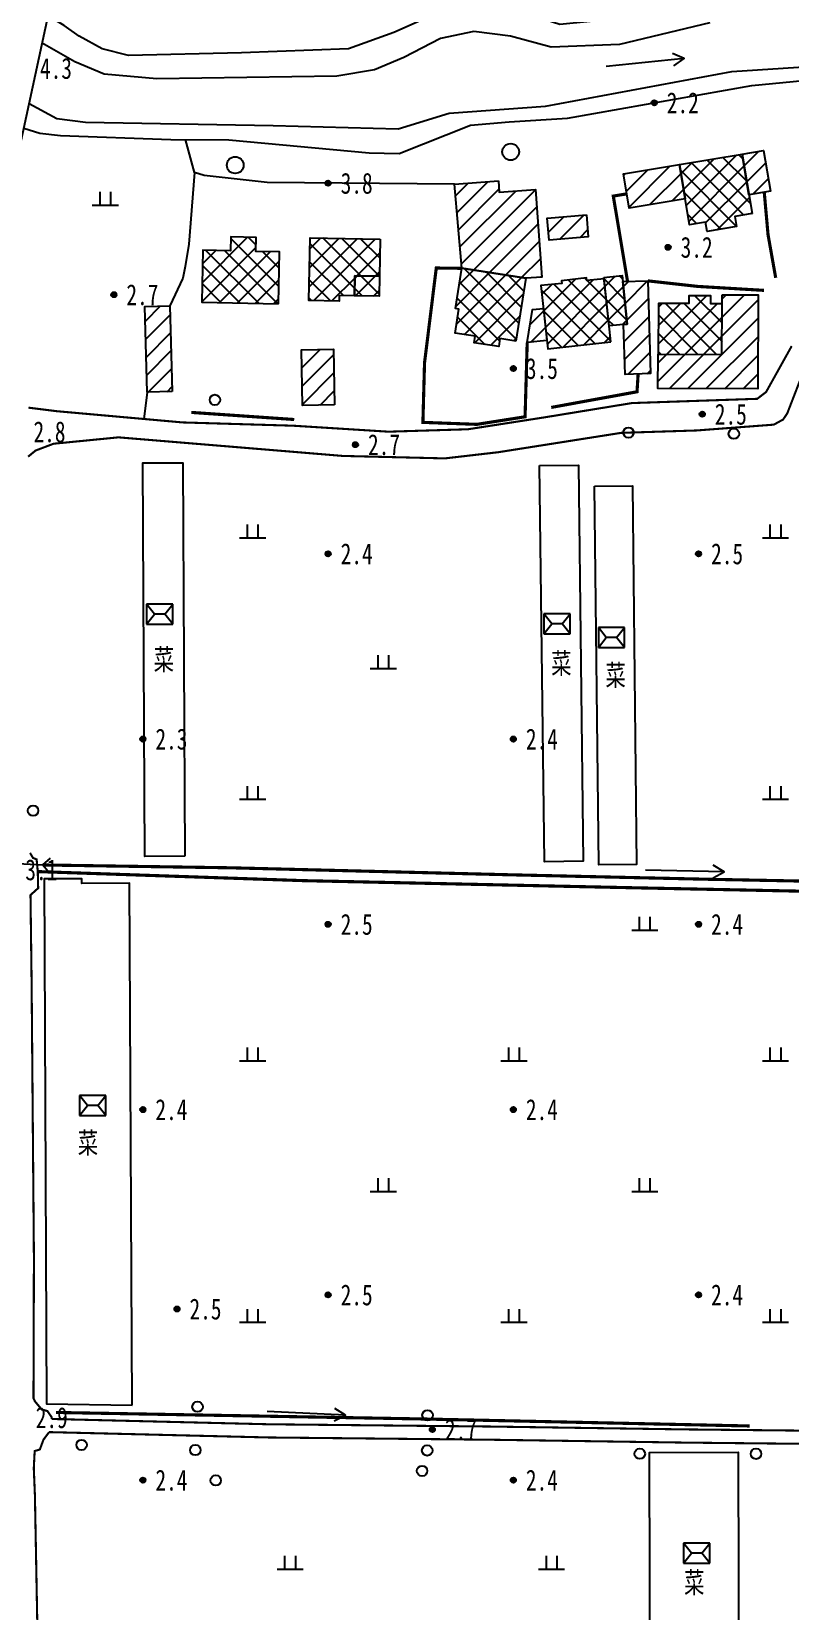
# Model space of a CAD drawing. Header units: metres. Extents: x 494039 to 619385, y 3351420 to 3402703.
# Drawn here: x 583058.3 to 583203.3, y 3395552.3 to 3395854.2 of the extents above; entities that cross this region are included whole.
import ezdxf
from ezdxf.enums import TextEntityAlignment as Align

# ---------------------------------------------------------------- set-up
doc = ezdxf.new("R2010")
doc.units = ezdxf.units.M
for name, pattern in [('2180', [0]), ('2430', [0]), ('4430', [0]), ('8521', [0]), ('9610', [0])]:
    doc.linetypes.add(name, pattern=pattern)
for name, color, linetype in [('210100', 130, 'Continuous'), ('220200', 130, 'Continuous'), ('220900', 130, '2180'), ('261301', 141, 'Continuous'), ('310300', 8, 'Continuous'), ('310500', 8, 'Continuous'), ('330400', 8, 'Continuous'), ('380201', 8, '2430'), ('420500', 8, 'Continuous'), ('430300', 8, 'Continuous'), ('440300', 8, '4430'), ('510301', 8, 'Continuous'), ('720100', 8, 'Continuous'), ('760201', 8, '8521'), ('810100', 8, '9610'), ('810302', 8, 'Continuous'), ('810501', 8, 'Continuous')]:
    doc.layers.add(name, color=color, linetype=linetype)
pattern_1 = [(45, (0, 0), (-1.767766953, 1.767766953), []), (135, (0, 0), (-1.767766953, -1.767766953), [])]
pattern_2 = [(45, (0, 0), (-1.767766953, 1.767766953), [])]

# ---------------------------------------------------------------- blocks, each defined once
blk = doc.blocks.new('gc170')
at = {"linetype": 'Continuous'}
blk.add_circle((0, 0), 0.5, dxfattribs=at)
blk = doc.blocks.new('gu')
at = {"flags": 128}
for points in [[(3.75, 0), (-3.75, 0)], [(2.71, -0.6), (3.75, 0), (3.75, 0), (2.71, 0.6)]]:
    blk.add_lwpolyline(points, dxfattribs=at)
blk = doc.blocks.new('p_point')
for radius in [0.25, 0.2, 0.15, 0.1, 0.05]:
    blk.add_circle((0, 0), radius)
blk.add_point((0, 0))
blk = doc.blocks.new('vm')
at = {"linetype": 'Continuous'}
for p, q in [((1.25, 0), (-1.25, 0)), ((-0.5, 0), (-0.5, 1.3)), ((0.5, 1.3), (0.5, 0))]:
    blk.add_line(p, q, dxfattribs=at)
blk = doc.blocks.new('v1')
blk.add_circle((0, 0), 0.8)
blk = doc.blocks.new('mf')
for p, q in [((1.25, 0.95), (-1.25, 0.95)), ((-1.25, 0.95), (-1.25, -0.95)), ((0.5, 0), (-0.5, 0)), ((1.25, -0.95), (1.25, 0.95)), ((-1.25, -0.95), (1.25, -0.95))]:
    blk.add_line(p, q)
at = {"flags": 128}
for points in [[(-1.25, -0.95), (-0.5, 0), (-1.25, 0.95)], [(1.25, -0.95), (0.5, 0), (1.25, 0.95)]]:
    blk.add_lwpolyline(points, dxfattribs=at)
blk = doc.blocks.new('1-3&1-4')
at = {"layer": '310300', "linetype": 'Continuous'}
h = blk.add_hatch(dxfattribs=at)
h.set_pattern_fill('ANSI31', color=8, scale=20, style=0)
h.set_pattern_definition(pattern_2)
h.paths.add_polyline_path([(583183.3623, 3395822.2196), (583172.6369, 3395820.4411), (583171.5524, 3395826.9813), (583182.2778, 3395828.7599)])
h = blk.add_hatch(dxfattribs=at)
h.set_pattern_fill('ANSI31', color=8, scale=20, style=0)
h.set_pattern_definition(pattern_2)
h.paths.add_polyline_path([(583194.2459, 3395830.7444), (583198.3412, 3395831.4235), (583199.629, 3395823.6576), (583195.5337, 3395822.9785)])
h = blk.add_hatch(dxfattribs=at)
h.set_pattern_fill('ANSI31', color=8, scale=20, style=0)
h.set_pattern_definition(pattern_2)
h.paths.add_polyline_path([(583147.5981, 3395825.6482), (583147.7571, 3395823.4692), (583154.6833, 3395823.9745), (583155.9052, 3395807.2256), (583152.849, 3395807.0026), (583140.5989, 3395808.9168), (583139.2097, 3395825.0362)])
h = blk.add_hatch(dxfattribs=at)
h.set_pattern_fill('ANSI31', color=8, scale=20, style=0)
h.set_pattern_definition(pattern_2)
h.paths.add_polyline_path([(583164.4282, 3395819.1608), (583164.7859, 3395814.932), (583157.2981, 3395814.2987), (583156.9405, 3395818.5275)])
h = blk.add_hatch(dxfattribs=at)
h.set_pattern_fill('ANSI31', color=8, scale=20, style=0)
h.set_pattern_definition(pattern_2)
h.paths.add_polyline_path([(583171.3812, 3395806.3714), (583176.1692, 3395806.516), (583176.7048, 3395788.7731), (583171.8352, 3395788.6261), (583171.5467, 3395798.1845), (583172.2623, 3395798.2623)])
h = blk.add_hatch(dxfattribs=at)
h.set_pattern_fill('ANSI31', color=8, scale=20, style=0)
h.set_pattern_definition(pattern_2)
h.paths.add_polyline_path([(583085.2414, 3395785.3557), (583080.4537, 3395785.2253), (583080.0064, 3395801.6438), (583084.7941, 3395801.7742)])
h = blk.add_hatch(dxfattribs=at)
h.set_pattern_fill('ANSI31', color=8, scale=20, style=0)
h.set_pattern_definition(pattern_2)
h.paths.add_polyline_path([(583190.4196, 3395803.8576), (583197.3009, 3395803.8261), (583197.2187, 3395785.8703), (583178.1278, 3395785.9577), (583178.1578, 3395792.5002), (583190.3673, 3395792.4443), (583190.4117, 3395802.1427)])
h = blk.add_hatch(dxfattribs=at)
h.set_pattern_fill('ANSI31', color=8, scale=20, style=0)
h.set_pattern_definition(pattern_2)
h.paths.add_polyline_path([(583156.8959, 3395795.1159), (583153.1159, 3395794.7052), (583154.1122, 3395801.0211), (583156.2292, 3395801.2512)])
h = blk.add_hatch(dxfattribs=at)
h.set_pattern_fill('ANSI31', color=8, scale=20, style=0)
h.set_pattern_definition(pattern_2)
h.paths.add_polyline_path([(583116.2593, 3395782.8077), (583110.1158, 3395782.7066), (583109.9411, 3395793.3242), (583116.0845, 3395793.4253)])
at = {"layer": '310500', "linetype": 'Continuous'}
h = blk.add_hatch(dxfattribs=at)
h.set_pattern_fill('ANSI37', color=8, scale=20, style=0)
h.set_pattern_definition(pattern_1)
h.paths.add_polyline_path([(583196.1276, 3395819.397), (583192.8311, 3395818.8504), (583193.1534, 3395816.9064), (583187.5161, 3395815.9716), (583187.2199, 3395817.7579), (583184.1856, 3395817.2548), (583182.2778, 3395828.7599), (583194.2459, 3395830.7444)])
h = blk.add_hatch(dxfattribs=at)
h.set_pattern_fill('ANSI37', color=8, scale=20, style=0)
h.set_pattern_definition(pattern_1)
h.paths.add_polyline_path([(583105.5466, 3395802.1565), (583105.7519, 3395812.0529), (583101.1989, 3395812.1473), (583101.2542, 3395814.814), (583096.4495, 3395814.9136), (583096.3942, 3395812.2469), (583091.0629, 3395812.3575), (583090.8577, 3395802.4611)])
h = blk.add_hatch(dxfattribs=at)
h.set_pattern_fill('ANSI37', color=8, scale=20, style=0)
h.set_pattern_definition(pattern_1)
h.paths.add_polyline_path([(583125.0032, 3395814.4942), (583124.8585, 3395807.3935), (583120.1333, 3395807.4898), (583120.0556, 3395803.6793), (583117.1585, 3395803.7383), (583117.1363, 3395802.6455), (583111.3481, 3395802.7634), (583111.5926, 3395814.7673)])
h = blk.add_hatch(dxfattribs=at)
h.set_pattern_fill('ANSI37', color=8, scale=20, style=0)
h.set_pattern_definition(pattern_1)
h.paths.add_polyline_path([(583124.8585, 3395807.3935), (583124.7809, 3395803.5831), (583120.0556, 3395803.6793), (583120.1333, 3395807.4898)])
h = blk.add_hatch(dxfattribs=at)
h.set_pattern_fill('ANSI37', color=8, scale=20, style=0)
h.set_pattern_definition(pattern_1)
h.paths.add_polyline_path([(583150.9724, 3395794.9928), (583147.9073, 3395795.4717), (583147.6706, 3395793.9564), (583142.9982, 3395794.6865), (583143.193, 3395795.9327), (583139.3354, 3395796.5355), (583140.0488, 3395801.1013), (583139.3937, 3395801.2037), (583140.5989, 3395808.9168), (583152.849, 3395807.0026)])
h = blk.add_hatch(dxfattribs=at)
h.set_pattern_fill('ANSI37', color=8, scale=20, style=0)
h.set_pattern_definition(pattern_1)
h.paths.add_polyline_path([(583167.7995, 3395807.1634), (583171.2544, 3395807.5387), (583172.2623, 3395798.2623), (583168.8074, 3395797.8869)])
h = blk.add_hatch(dxfattribs=at)
h.set_pattern_fill('ANSI37', color=8, scale=20, style=0)
h.set_pattern_definition(pattern_1)
h.paths.add_polyline_path([(583169.1362, 3395794.8608), (583167.8255, 3395806.9241), (583164.5289, 3395806.5659), (583164.4741, 3395807.0706), (583159.6705, 3395806.5487), (583159.7254, 3395806.044), (583155.7554, 3395805.6126), (583157.0661, 3395793.5493)])
h = blk.add_hatch(dxfattribs=at)
h.set_pattern_fill('ANSI37', color=8, scale=20, style=0)
h.set_pattern_definition(pattern_1)
h.paths.add_polyline_path([(583190.3673, 3395792.4443), (583190.4117, 3395802.1427), (583188.2533, 3395802.1526), (583188.2601, 3395803.633), (583184.0067, 3395803.6525), (583184, 3395802.172), (583178.2022, 3395802.1986), (583178.1578, 3395792.5002)])
at = {"layer": '210100', "color": 141, "linetype": 'Continuous', "flags": 128}
for points in [[(583188.0724, 3395855.8804), (583170.7487, 3395851.6826), (583157.672, 3395851.1829), (583149.9533, 3395853.3305), (583142.9401, 3395854.204), (583136.5616, 3395852.8768), (583129.5454, 3395849.252), (583123.8875, 3395846.8895), (583116.7193, 3395845.6651), (583082.2723, 3395845.1608), (583072.208, 3395846.0165), (583066.568, 3395848.3856), (583060.3524, 3395851.9946)], [(583057.8693, 3395840.4082), (583063.1307, 3395837.5794), (583068.6576, 3395836.8529), (583104.5242, 3395836.2548), (583128.416, 3395835.6119), (583138.1913, 3395838.5773), (583156.6109, 3395839.9445), (583192.2361, 3395846.5468), (583236.4333, 3395849.4002), (583283.7555, 3395847.113), (583363.8767, 3395851.3556), (583409.1679, 3395849.1646), (583419.782, 3395849.954), (583439.714, 3395846.7678), (583448.3942, 3395843.782), (583453.6576, 3395840.4528), (583457.1907, 3395837.6071)]]:
    blk.add_lwpolyline(points, dxfattribs=at)
at = {"layer": '220200', "color": 141, "linetype": 'Continuous', "const_width": 0.6, "flags": 128}
for points in [[(583060.4416, 3395694.8236), (583096.3094, 3395694.2855), (583149.5721, 3395692.9528), (583187.067, 3395692.1036), (583237.1289, 3395691.1303), (583301.361, 3395689.5237), (583347.2046, 3395688.8116), (583362.782, 3395688.8366)], [(583195.6752, 3395587.5459), (583132.7647, 3395588.8961), (583063.0143, 3395590.132)]]:
    blk.add_lwpolyline(points, dxfattribs=at)
at = {"layer": '220900', "color": 141, "linetype": 'Continuous'}
for q in [(583061.9334, 3395696.1557), (583061.7737, 3395693.3318)]:
    blk.add_line((583060.4416, 3395694.8236), q, dxfattribs=at)
at = {"layer": '220900', "color": 141, "linetype": '2180', "flags": 128}
blk.add_lwpolyline([(583050.6282, 3395695.3785), (583060.4416, 3395694.8236)], dxfattribs=at)
at = {"layer": '310300', "color": 8, "linetype": 'Continuous', "flags": 128}
for points, elevation in [([(583183.3623, 3395822.2196), (583172.6369, 3395820.4411), (583171.5524, 3395826.9813), (583182.2778, 3395828.7599)], 6.0181), ([(583194.2459, 3395830.7444), (583198.3412, 3395831.4235), (583199.629, 3395823.6576), (583195.5337, 3395822.9785)], 6.0181), ([(583147.5981, 3395825.6482), (583147.7571, 3395823.4692), (583154.6833, 3395823.9745), (583155.9052, 3395807.2256), (583152.849, 3395807.0026), (583140.5989, 3395808.9168), (583139.2097, 3395825.0362)], 5.9921), ([(583171.3812, 3395806.3714), (583176.1692, 3395806.516), (583176.7048, 3395788.7731), (583171.8352, 3395788.6261), (583171.5467, 3395798.1845), (583172.2623, 3395798.2623)], 5.5208), ([(583085.2414, 3395785.3557), (583080.4537, 3395785.2253), (583080.0064, 3395801.6438), (583084.7941, 3395801.7742)], 5.3665), ([(583190.4196, 3395803.8576), (583197.3009, 3395803.8261), (583197.2187, 3395785.8703), (583178.1278, 3395785.9577), (583178.1578, 3395792.5002), (583190.3673, 3395792.4443), (583190.4117, 3395802.1427)], 6.0181), ([(583156.8959, 3395795.1159), (583153.1159, 3395794.7052), (583154.1122, 3395801.0211), (583156.2292, 3395801.2512)], 5.5765)]:
    blk.add_lwpolyline(points, close=True, dxfattribs=dict(at, elevation=elevation))
for points in [[(583164.4282, 3395819.1608), (583164.7859, 3395814.932), (583157.2981, 3395814.2987), (583156.9405, 3395818.5275)], [(583116.2593, 3395782.8077), (583110.1158, 3395782.7066), (583109.9411, 3395793.3242), (583116.0845, 3395793.4253)]]:
    blk.add_lwpolyline(points, close=True, dxfattribs=at)
at = {"layer": '310500', "color": 8, "linetype": 'Continuous', "flags": 128}
for points in [[(583196.1276, 3395819.397), (583192.8311, 3395818.8504), (583193.1534, 3395816.9064), (583187.5161, 3395815.9716), (583187.2199, 3395817.7579), (583184.1856, 3395817.2548), (583182.2778, 3395828.7599), (583194.2459, 3395830.7444)], [(583105.5466, 3395802.1565), (583105.7519, 3395812.0529), (583101.1989, 3395812.1473), (583101.2542, 3395814.814), (583096.4495, 3395814.9136), (583096.3942, 3395812.2469), (583091.0629, 3395812.3575), (583090.8577, 3395802.4611)], [(583125.0032, 3395814.4942), (583124.8585, 3395807.3935), (583120.1333, 3395807.4898), (583120.0556, 3395803.6793), (583117.1585, 3395803.7383), (583117.1363, 3395802.6455), (583111.3481, 3395802.7634), (583111.5926, 3395814.7673)], [(583150.9724, 3395794.9928), (583147.9073, 3395795.4717), (583147.6706, 3395793.9564), (583142.9982, 3395794.6865), (583143.193, 3395795.9327), (583139.3354, 3395796.5355), (583140.0488, 3395801.1013), (583139.3937, 3395801.2037), (583140.5989, 3395808.9168), (583152.849, 3395807.0026)], [(583167.7995, 3395807.1634), (583171.2544, 3395807.5387), (583172.2623, 3395798.2623), (583168.8074, 3395797.8869)], [(583169.1362, 3395794.8608), (583167.8255, 3395806.9241), (583164.5289, 3395806.5659), (583164.4741, 3395807.0706), (583159.6705, 3395806.5487), (583159.7254, 3395806.044), (583155.7554, 3395805.6126), (583157.0661, 3395793.5493)], [(583190.3673, 3395792.4443), (583190.4117, 3395802.1427), (583188.2533, 3395802.1526), (583188.2601, 3395803.633), (583184.0067, 3395803.6525), (583184, 3395802.172), (583178.2022, 3395802.1986), (583178.1578, 3395792.5002)]]:
    blk.add_lwpolyline(points, close=True, dxfattribs=at)
at = {"layer": '310500', "color": 8, "linetype": 'Continuous', "elevation": 11.7911, "flags": 128}
blk.add_lwpolyline([(583124.8585, 3395807.3935), (583124.7809, 3395803.5831), (583120.0556, 3395803.6793), (583120.1333, 3395807.4898)], close=True, dxfattribs=at)
at = {"layer": '330400', "color": 8, "linetype": 'Continuous', "flags": 128}
for points in [[(583087.6491, 3395696.4777), (583079.9504, 3395696.44), (583079.5819, 3395771.6934), (583087.2806, 3395771.7311)], [(583166.0119, 3395767.2654), (583173.2582, 3395767.3446), (583174.0496, 3395694.91), (583166.8033, 3395694.8308)], [(583077.5474, 3395591.5115), (583077.0453, 3395691.346), (583067.9584, 3395691.3003), (583067.9539, 3395692.183), (583060.6978, 3395692.1465), (583061.2027, 3395591.756)], [(583176.6578, 3395532.6763), (583176.5029, 3395582.5056), (583193.4687, 3395582.5584), (583193.6238, 3395532.6482)]]:
    blk.add_lwpolyline(points, close=True, dxfattribs=at)
at = {"layer": '330400', "color": 8, "linetype": 'Continuous', "elevation": 3.071, "flags": 128}
blk.add_lwpolyline([(583155.4804, 3395771.2095), (583162.9133, 3395771.2999), (583163.8349, 3395695.5459), (583156.402, 3395695.4555)], close=True, dxfattribs=at)
at = {"layer": '380201', "color": 8, "linetype": '2430', "const_width": 0.6, "flags": 128}
for points in [[(583172.1866, 3395823.1566), (583169.5843, 3395822.725), (583172.3104, 3395806.3995)], [(583140.5989, 3395808.9168), (583135.7248, 3395808.9713), (583133.4793, 3395790.8302), (583133.1694, 3395779.4586), (583143.4871, 3395779.0775), (583152.7115, 3395780.5267), (583153.1159, 3395794.7052)], [(583088.8907, 3395781.3606), (583108.5499, 3395780.0065)]]:
    blk.add_lwpolyline(points, dxfattribs=at)
for points, elevation in [([(583200.6466, 3395807.0972), (583199.1841, 3395815.3338), (583198.4569, 3395823.4632)], 5.2892), ([(583176.1692, 3395806.516), (583185.7641, 3395805.4544), (583198.4014, 3395804.6976)], 5.2892), ([(583157.7108, 3395782.3161), (583174.1211, 3395785.3076), (583174.3344, 3395788.7015)], 4.6991)]:
    blk.add_lwpolyline(points, dxfattribs=dict(at, elevation=elevation))
at = {"layer": '420500', "color": 8, "linetype": 'Continuous', "const_width": 0.4, "flags": 128}
for points in [[(583057.7226, 3395782.2695), (583063.0541, 3395781.6028), (583087.1786, 3395779.447), (583108.3868, 3395778.8189), (583126.5951, 3395777.6763), (583141.7901, 3395778.1398), (583156.5697, 3395780.4387), (583173.1574, 3395783.1483), (583197.1107, 3395783.9631), (583198.8125, 3395785.266), (583203.704, 3395794.0463)], [(583207.8748, 3395794.1477), (583202.8516, 3395781.1614), (583202.0535, 3395779.9942), (583200.2825, 3395779.0222), (583185.5108, 3395777.9098), (583171.0882, 3395777.4541), (583147.5935, 3395773.7523), (583137.3599, 3395772.5698), (583117.8329, 3395773.0407), (583074.9463, 3395776.594), (583062.525, 3395775.3735), (583059.0979, 3395774.0768), (583057.6514, 3395772.8994)], [(583058.024, 3395697.1386), (583058.5798, 3395696.1774), (583059.2889, 3395695.8939), (583059.5042, 3395693.557), (583059.5813, 3395690.3922), (583058.1142, 3395689.0744), (583058.328, 3395672.2573), (583058.7693, 3395619.6215), (583058.686, 3395592.8518), (583058.9486, 3395592.2676), (583060.2713, 3395590.6946), (583061.3461, 3395590.4095), (583062.1646, 3395589.2158), (583062.1639, 3395588.8855)], [(583362.7943, 3395585.1562), (583360.1464, 3395583.453), (583342.0459, 3395583.4574), (583307.9352, 3395584.3325), (583280.9497, 3395584.5138), (583254.6848, 3395585.1747), (583222.3557, 3395586.4855), (583183.198, 3395586.893), (583145.7905, 3395587.4447), (583103.7316, 3395587.8724), (583062.1639, 3395588.8855)], [(583061.6693, 3395586.3752), (583060.5933, 3395584.9221), (583059.9084, 3395583.0627), (583058.9119, 3395582.7499), (583058.7445, 3395579.4603)], [(583061.6693, 3395586.3752), (583103.6881, 3395585.3511), (583145.7591, 3395584.9232), (583183.1663, 3395584.3716), (583222.2915, 3395583.9644), (583254.602, 3395582.6543), (583280.9095, 3395581.9924), (583307.8944, 3395581.8111), (583341.9812, 3395580.9366), (583360.1722, 3395580.3058), (583362.8095, 3395578.5629)], [(583065.2603, 3395435.5966), (583064.7406, 3395443.1231), (583062.1852, 3395463.1997), (583059.8618, 3395478.8612), (583059.2322, 3395485.5893), (583061.0772, 3395506.7252), (583061.1245, 3395523.2788), (583059.4724, 3395546.6597), (583058.959, 3395574.2714), (583058.7445, 3395579.4603)]]:
    blk.add_lwpolyline(points, dxfattribs=at)
at = {"layer": '430300', "color": 8, "linetype": 'Continuous', "flags": 128}
blk.add_lwpolyline([(583056.1541, 3395832.4052), (583061.4714, 3395857.2156)], dxfattribs=at)
at = {"layer": '440300', "color": 8, "linetype": '4430', "const_width": 0.6, "flags": 128}
blk.add_lwpolyline([(583059.5042, 3395693.557), (583110.3512, 3395691.8261), (583174.1811, 3395690.449), (583329.007, 3395687.3008), (583364.2698, 3395686.4846)], dxfattribs=at)
at = {"layer": '760201', "color": 8, "linetype": '8521', "flags": 128}
for points in [[(583282.1118, 3396181.5277), (583286.4569, 3396173.9728), (583288.87, 3396168.1079), (583287.3441, 3396167.4801), (583288.9628, 3396162.3116), (583291.0198, 3396157.2014), (583303.5323, 3396137.388), (583316.8195, 3396114.9853), (583335.527, 3396084.8695), (583350.5407, 3396058.4807), (583365.6688, 3396025.8869), (583374.7875, 3396012.2609), (583377.8589, 3396006.6965), (583378.169, 3396002.7754), (583380.9326, 3395987.3755), (583383.6777, 3395981.5429), (583396.8827, 3395956.485), (583400.5916, 3395950.1849), (583417.0783, 3395919.8167), (583425.7083, 3395902.8075), (583434.299, 3395876.5195), (583434.2663, 3395872.6146), (583433.1097, 3395871.1097), (583430.8038, 3395870.0992), (583415.1692, 3395866.2475), (583402.3952, 3395864.8769), (583392.576, 3395865.4521), (583381.6155, 3395868.1273), (583340.901, 3395869.6766), (583316.9162, 3395866.5169), (583307.6367, 3395863.9135), (583282.7712, 3395863.141), (583238.9872, 3395862.9051), (583198.1182, 3395861.6049), (583174.2856, 3395857.5295), (583170.3053, 3395856.6437), (583159.3775, 3395855.5254), (583150.2071, 3395858.4658), (583145.5792, 3395859.7567), (583142.2232, 3395859.8087), (583140.0852, 3395859.5707), (583127.6302, 3395853.9855), (583118.9474, 3395850.8998), (583098.4688, 3395850.1406), (583076.8276, 3395849.6353), (583071.8371, 3395850.9132), (583067.4328, 3395853.3044), (583064.5764, 3395855.3645), (583061.4714, 3395857.2156)], [(583056.8637, 3395835.7159), (583059.8976, 3395834.7356), (583063.8312, 3395834.3338), (583084.9519, 3395833.5689), (583096.0716, 3395833.4549), (583122.8843, 3395830.9672), (583128.6327, 3395830.8397), (583142.2746, 3395836.3191), (583149.6598, 3395836.9481), (583160.8031, 3395837.6303), (583196.0817, 3395843.8615), (583222.4258, 3395846.3932), (583231.3192, 3395846.4849), (583247.822, 3395846.0794), (583291.4395, 3395844.681), (583322.4116, 3395844.3488), (583349.1051, 3395847.7154), (583374.5365, 3395847.4689), (583412.551, 3395846.2946), (583437.9981, 3395841.9388), (583444.7132, 3395839.6675), (583450.648, 3395836.3955), (583454.9342, 3395833.742), (583456.8294, 3395831.6923), (583474.0217, 3395807.484), (583481.4959, 3395787.6732), (583487.1973, 3395778.9643), (583503.0468, 3395759.6195), (583510.9474, 3395750.8357), (583521.7371, 3395729.2524), (583532.1241, 3395709.2656), (583533.226, 3395700.8115), (583532.9081, 3395698.4337), (583532.2366, 3395697.0009), (583530.5378, 3395695.9989), (583527.515, 3395695.2381), (583505.4339, 3395697.2111), (583462.1848, 3395700.0561), (583445.9407, 3395700.983), (583429.2938, 3395702.1412), (583424.5475, 3395700.4794), (583421.9707, 3395700.0031), (583418.6373, 3395699.7957), (583415.6397, 3395700.3045), (583412.8459, 3395700.2329), (583411.8355, 3395699.4618), (583410.1583, 3395695.4216), (583410.909, 3395691.7707), (583412.3833, 3395690.2544), (583415.1804, 3395688.9485), (583431.1662, 3395685.6527), (583433.4772, 3395684.4541), (583434.8754, 3395682.3131), (583437.7156, 3395666.7112), (583440.0155, 3395664.8737), (583443.8923, 3395664.2906), (583447.6164, 3395664.9981), (583449.3416, 3395665.8958), (583450.5403, 3395666.8333), (583451.4145, 3395668.1446), (583454.4465, 3395675.6853), (583455.9541, 3395677.4432), (583459.0444, 3395678.1596), (583478.5923, 3395680.5427), (583502.0583, 3395679.2268), (583532.1324, 3395678.3207), (583543.0263, 3395675.191), (583548.4631, 3395671.8488), (583561.3685, 3395660.9888), (583568.4712, 3395650.8329), (583586.685, 3395618.9748), (583603.5198, 3395590.9879), (583611.4272, 3395577.4269), (583629.9016, 3395544.5414), (583641.758, 3395521.4845), (583654.3428, 3395495.3218), (583663.1113, 3395482.449), (583668.2754, 3395477.2457), (583670.5695, 3395473.3957), (583673.5335, 3395466.667), (583675.4846, 3395449.6223), (583677.4459, 3395438.904), (583679.498, 3395434.6477), (583681.9096, 3395432.3791), (583687.1428, 3395426.2199), (583698.8198, 3395401.153), (583715.8298, 3395369.3101), (583737.7164, 3395333.6337), (583744.3788, 3395317.2675), (583758.4319, 3395284.1677), (583758.7507, 3395281.3144), (583756.2948, 3395279.6624), (583731.9678, 3395267.015), (583724.2388, 3395265.7642), (583716.2783, 3395265.2029), (583707.6515, 3395266.1421), (583701.4204, 3395266.0151), (583681.5187, 3395260.8636), (583644.4776, 3395257.1585), (583612.7502, 3395251.5351), (583576.9324, 3395245.5105), (583536.1446, 3395238.2565), (583506.6869, 3395228.9093), (583492.2135, 3395225.1277)]]:
    blk.add_lwpolyline(points, dxfattribs=at)
at = {"layer": '810100', "color": 8, "linetype": '9610', "flags": 128}
for points, elevation in [([(583139.2097, 3395825.0362), (583103.3896, 3395825.3237), (583091.3143, 3395826.6492), (583089.4854, 3395827.247), (583087.7531, 3395833.5401)], 3.2021), ([(583080.4537, 3395785.2253), (583079.7766, 3395780.0864)], 2.6719)]:
    blk.add_lwpolyline(points, dxfattribs=dict(at, elevation=elevation))
blk.add_lwpolyline([(583089.4854, 3395827.247), (583088.3857, 3395813.5556), (583087.7012, 3395809.265), (583087.2408, 3395807.0491), (583084.7941, 3395801.7742)], dxfattribs=at)
at = {"layer": '261301', "color": 141, "linetype": 'Continuous', "xscale": 2, "yscale": 2}
for p, rotation in [((583175.6564, 3395848.2613, 1.4845), 5.861358244188322), ((583183.2686, 3395693.6856, 0.9773), 358.8663854022398), ((583110.8467, 3395589.9775, 2.2775), 357.2105373743117)]:
    blk.add_blockref('gu', p, dxfattribs=dict(at, rotation=rotation))
at = {"layer": '330400', "color": 8, "linetype": 'Continuous', "xscale": 2, "yscale": 2}
for p in [(583082.8078, 3395742.7935), (583158.8222, 3395740.9441), (583169.227, 3395738.3232), (583069.9933, 3395648.8221), (583185.5221, 3395563.2458)]:
    blk.add_blockref('mf', p, dxfattribs=at)
at = {"layer": '510301', "color": 8, "linetype": 'Continuous', "xscale": 2, "yscale": 2}
for p in [(583093.3949, 3395783.7581, 2.9527), (583172.4911, 3395777.4984, 2.8925), (583192.6452, 3395777.281, 3.1602), (583058.603, 3395705.2107, 2.5613), (583090.0592, 3395591.229, 2.6736), (583134.0528, 3395589.5997, 2.2775), (583067.8907, 3395583.9243, 2.2987), (583089.6428, 3395582.944, 2.3344), (583133.9865, 3395582.8656, 2.2809), (583174.6541, 3395582.2344, 2.7952), (583196.8812, 3395582.2317, 2.2593), (583093.5425, 3395577.1392, 2.3344), (583133.0126, 3395578.9583, 2.272)]:
    blk.add_blockref('gc170', p, dxfattribs=at)
at = {"layer": '720100', "color": 8, "linetype": 'Continuous', "xscale": 2, "yscale": 2, "zscale": 2}
for p in [(583177.4153, 3395840.5645, 2.1943), (583115.0383, 3395825.1832, 3.8188), (583180.0621, 3395812.9377, 3.1627), (583074.0568, 3395803.8694, 2.7181), (583150.4657, 3395789.7559, 3.5211), (583186.6007, 3395781.0233, 2.4545), (583120.2663, 3395775.1905, 2.7207), (583115.0382, 3395754.3284, 2.4257), (583185.893, 3395754.3285, 2.4694), (583079.6107, 3395718.9009, 2.3465), (583150.4655, 3395718.9011, 2.4452), (583115.0381, 3395683.4736, 2.4648), (583185.8928, 3395683.4737, 2.4039), (583079.6106, 3395648.0461, 2.3788), (583150.4654, 3395648.0463, 2.3949), (583115.0379, 3395612.6188, 2.4564), (583185.8927, 3395612.619, 2.4208), (583086.1262, 3395609.9185, 2.5179), (583134.9812, 3395586.8593, 2.7122), (583079.6104, 3395577.1914, 2.3655), (583150.4652, 3395577.1915, 2.4311)]:
    blk.add_blockref('p_point', p, dxfattribs=at)
at = {"layer": '810302', "color": 8, "linetype": 'Continuous', "xscale": 2, "yscale": 2}
for p in [(583072.4204, 3395820.9436, 3.3223), (583100.5984, 3395757.316), (583200.5984, 3395757.316), (583125.5984, 3395732.316), (583100.5984, 3395707.316), (583200.5984, 3395707.316), (583175.5984, 3395682.316), (583100.5984, 3395657.316), (583150.5984, 3395657.316), (583200.5984, 3395657.316), (583125.5984, 3395632.316), (583175.5984, 3395632.316), (583100.5984, 3395607.316), (583150.5984, 3395607.316), (583200.5984, 3395607.316), (583107.7764, 3395560.1165), (583157.7764, 3395560.1165)]:
    blk.add_blockref('vm', p, dxfattribs=at)
at = {"layer": '810501', "color": 8, "linetype": 'Continuous', "xscale": 2, "yscale": 2}
for p in [(583149.9553, 3395831.1804, 4.4103), (583097.2752, 3395828.655, 4.4103)]:
    blk.add_blockref('v1', p, dxfattribs=at)
at = {"color": 8, "width": 0.75}
for p in [(583083.6155, 3395734.0856, 3.2501), (583159.6577, 3395733.3777, 3.071), (583170.0308, 3395731.0877, 3.2227), (583069.1101, 3395641.6661, 3.4109), (583185.0656, 3395557.5971, 3.2748)]:
    blk.add_text('菜', height=4, dxfattribs=at).set_placement(p, align=Align.MIDDLE_CENTER)
at = {"layer": '720100', "color": 8, "width": 0.75}
for s, p in [('4.3', (583059.9238, 3395847.1461, 4.319)), ('2.2', (583179.8153, 3395840.5645, 2.1943)), ('3.8', (583117.4383, 3395825.1832, 3.8188)), ('3.2', (583182.4621, 3395812.9377, 3.1627)), ('2.7', (583076.4568, 3395803.8694, 2.7181)), ('3.5', (583152.8657, 3395789.7559, 3.5211)), ('2.5', (583189.0007, 3395781.0233, 2.4545)), ('2.8', (583058.6919, 3395777.6549, 2.7738)), ('2.7', (583122.6663, 3395775.1905, 2.7207)), ('2.4', (583117.4382, 3395754.3284, 2.4257)), ('2.5', (583188.293, 3395754.3285, 2.4694)), ('2.3', (583082.0107, 3395718.9009, 2.3465)), ('2.4', (583152.8655, 3395718.9011, 2.4452)), ('3.1', (583057.1221, 3395693.9054, 3.1166)), ('2.5', (583117.4381, 3395683.4736, 2.4648)), ('2.4', (583188.2928, 3395683.4737, 2.4039)), ('2.4', (583082.0106, 3395648.0461, 2.3788)), ('2.4', (583152.8654, 3395648.0463, 2.3949)), ('2.5', (583117.4379, 3395612.6188, 2.4564)), ('2.4', (583188.2927, 3395612.619, 2.4208)), ('2.5', (583088.5262, 3395609.9185, 2.5179)), ('2.9', (583059.1134, 3395589.1487, 2.9112)), ('2.7', (583137.3812, 3395586.8593, 2.7122)), ('2.4', (583082.0104, 3395577.1914, 2.3655)), ('2.4', (583152.8652, 3395577.1915, 2.4311))]:
    blk.add_text(s, height=4, dxfattribs=at).set_placement(p, align=Align.MIDDLE_LEFT)

msp = doc.modelspace()

# ---------------------------------------------------------------- block references
msp.add_blockref('1-3&1-4', (0, 0))

doc.saveas('drawing.dxf')
